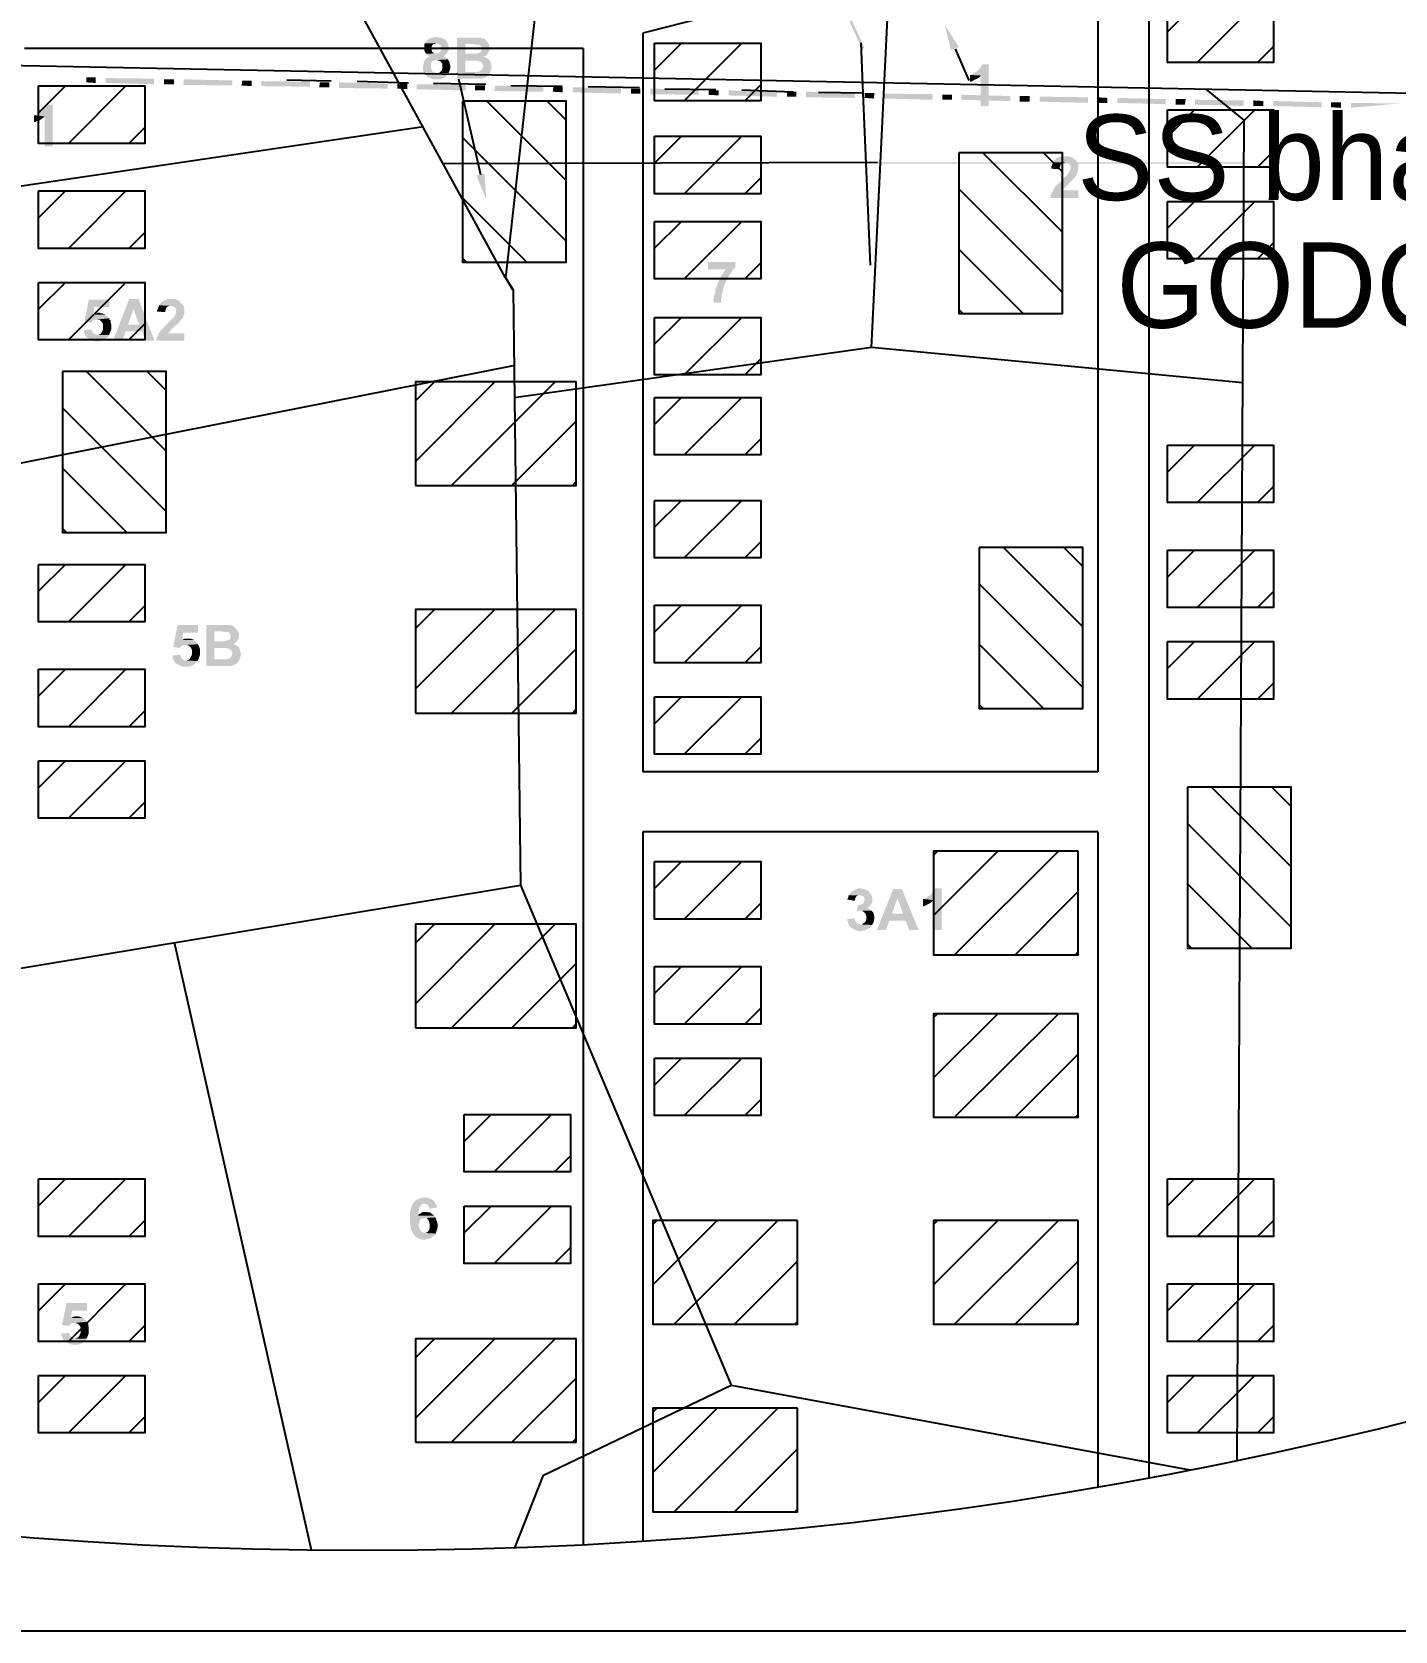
# Model space of a CAD drawing. Header units: metres. Extents: x 297 to 3998, y 336 to 1712.
# Drawn here: x 3274.1 to 3433.7, y 499.9 to 687.2 of the extents above; entities that cross this region are included whole.
import ezdxf

# ---------------------------------------------------------------- set-up
doc = ezdxf.new("R2010")
doc.units = ezdxf.units.M
doc.header["$MEASUREMENT"] = 0
doc.styles.add('ANAND', font='times.ttf')
doc.styles.get("Standard").update_dxf_attribs({"font": 'CENSCBK.TTF'})

msp = doc.modelspace()

# ---------------------------------------------------------------- hatches: boundary and pattern name
at = {"linetype": 'Continuous'}
for points in [[(3371.554, 685.438), (3364.072, 700.718), (3364.379, 700.815)], [(3371.346, 685.136), (3371.554, 685.438), (3364.072, 700.718)], [(3381.69, 685.092), (3380.963, 688.073), (3382.635, 685.455)], [(3321.476, 686.619), (3321.331, 686.619), (3320.967, 686.546), (3320.676, 686.473), (3320.385, 686.255), (3320.167, 685.964), (3320.094, 685.892), (3321.476, 685.892), (3321.694, 685.819), (3321.912, 685.673), (3321.985, 685.528), (3322.058, 685.31), (3321.985, 685.092), (3321.912, 684.874), (3321.694, 684.728), (3321.476, 684.728), (3320.24, 684.655), (3320.312, 684.583), (3320.458, 684.51), (3320.531, 684.437), (3320.676, 684.364), (3320.531, 684.292), (3320.385, 684.219), (3320.167, 684.001), (3320.022, 683.783), (3319.949, 683.492), (3319.876, 683.201), (3319.876, 682.837), (3319.949, 682.546), (3320.094, 682.328), (3320.312, 682.11), (3320.385, 681.965), (3320.458, 681.892), (3320.749, 681.819), (3321.04, 681.674), (3321.331, 681.674), (3321.694, 681.674), (3321.985, 681.674), (3322.276, 681.819), (3322.494, 681.965), (3322.712, 682.183), (3322.785, 682.256), (3322.858, 682.401), (3321.476, 682.401), (3321.185, 682.474), (3320.967, 682.619), (3320.894, 682.837), (3320.822, 683.055), (3320.822, 683.201), (3320.822, 683.492), (3320.894, 683.71), (3321.112, 683.855), (3321.331, 683.928), (3321.476, 683.928), (3322.785, 684.001), (3322.712, 684.074), (3322.64, 684.146), (3322.494, 684.219), (3322.349, 684.292), (3322.276, 684.364), (3322.349, 684.437), (3322.494, 684.51), (3322.64, 684.655), (3322.858, 684.946), (3322.93, 685.31), (3322.858, 685.673), (3322.712, 686.037), (3322.494, 686.328), (3322.131, 686.473), (3321.985, 686.546), (3321.767, 686.546), (3321.621, 686.619)], [(3320.094, 685.892), (3320.022, 685.746), (3320.022, 685.528), (3320.022, 685.31), (3320.022, 685.092), (3320.094, 684.874), (3320.167, 684.801), (3320.24, 684.655), (3321.476, 684.728), (3321.403, 684.728), (3321.185, 684.728), (3320.967, 684.874), (3320.894, 685.092), (3320.894, 685.31), (3320.894, 685.455), (3320.967, 685.673), (3321.112, 685.819), (3321.331, 685.819), (3321.476, 685.892)], [(3325.839, 686.546), (3323.876, 686.546), (3323.876, 681.746), (3325.548, 681.746), (3325.839, 681.746), (3326.13, 681.746), (3326.421, 681.746), (3326.712, 681.746), (3327.003, 681.819), (3327.294, 681.965), (3327.512, 682.11), (3327.73, 682.401), (3327.803, 682.474), (3324.821, 682.546), (3324.821, 683.855), (3325.621, 683.855), (3327.657, 683.855), (3327.657, 683.928), (3327.585, 684.001), (3327.512, 684.074), (3327.367, 684.146), (3327.294, 684.219), (3327.003, 684.292), (3327.148, 684.364), (3327.221, 684.437), (3327.367, 684.51), (3327.439, 684.655), (3324.821, 684.655), (3324.821, 685.819), (3325.403, 685.819), (3327.585, 685.819), (3327.512, 685.892), (3327.512, 685.964), (3327.076, 686.401), (3326.93, 686.473), (3326.785, 686.473), (3326.639, 686.546), (3326.567, 686.546), (3326.421, 686.546), (3325.985, 686.546)], [(3327.585, 685.819), (3325.403, 685.819), (3325.621, 685.819), (3325.985, 685.746), (3326.203, 685.746), (3326.421, 685.746), (3326.567, 685.601), (3326.712, 685.528), (3326.712, 685.383), (3326.712, 685.237), (3326.712, 685.019), (3326.639, 684.874), (3326.348, 684.728), (3326.058, 684.655), (3325.694, 684.655), (3324.821, 684.655), (3327.439, 684.655), (3327.512, 684.728), (3327.585, 684.946), (3327.657, 685.164), (3327.657, 685.383), (3327.657, 685.528), (3327.657, 685.673)], [(3322.785, 684.001), (3321.476, 683.928), (3321.767, 683.855), (3321.985, 683.71), (3322.131, 683.492), (3322.131, 683.201), (3322.131, 682.91), (3322.058, 682.692), (3321.84, 682.474), (3321.621, 682.401), (3321.476, 682.401), (3322.858, 682.401), (3322.93, 682.546), (3323.003, 682.692), (3323.076, 682.91), (3323.076, 683.055), (3323.076, 683.274), (3323.003, 683.492), (3323.003, 683.637), (3322.93, 683.783), (3322.858, 683.855)], [(3327.657, 683.855), (3325.621, 683.855), (3325.912, 683.855), (3326.203, 683.855), (3326.494, 683.783), (3326.785, 683.637), (3326.93, 683.346), (3326.93, 683.201), (3326.93, 683.128), (3326.857, 682.983), (3326.785, 682.837), (3326.567, 682.619), (3326.276, 682.546), (3325.985, 682.546), (3324.821, 682.546), (3327.803, 682.474), (3327.803, 682.619), (3327.876, 682.837), (3327.948, 683.128), (3327.876, 683.419), (3327.803, 683.637), (3327.803, 683.783)], [(3281.552, 681.237), (3281.552, 681.892), (3280.461, 681.31)], [(3281.552, 681.892), (3280.461, 681.31), (3280.461, 681.892)], [(3288.387, 681.746), (3282.715, 681.237), (3282.715, 681.819)], [(3288.387, 681.092), (3288.387, 681.746), (3282.715, 681.237)], [(3386.126, 683.419), (3385.399, 683.419), (3385.326, 683.419), (3385.253, 683.201), (3385.108, 682.983), (3384.963, 682.837), (3384.817, 682.692), (3384.672, 682.546), (3384.454, 682.474), (3384.308, 682.328), (3384.09, 682.256), (3383.944, 682.183), (3385.181, 682.11), (3385.181, 678.547), (3386.126, 678.547)], [(3383.944, 682.183), (3383.944, 681.383), (3384.09, 681.383), (3384.308, 681.528), (3384.599, 681.674), (3384.89, 681.819), (3385.108, 681.965), (3385.181, 682.11)], [(3290.715, 681.092), (3290.715, 681.674), (3289.551, 681.092)], [(3290.715, 681.674), (3289.551, 681.092), (3289.551, 681.674)], [(3297.55, 681.528), (3291.805, 681.019), (3291.878, 681.674)], [(3297.55, 680.947), (3297.55, 681.528), (3291.805, 681.019)], [(3299.805, 680.874), (3299.805, 681.528), (3298.641, 680.947)], [(3299.805, 681.528), (3298.641, 680.947), (3298.714, 681.528)], [(3306.641, 681.383), (3300.968, 680.874), (3300.968, 681.456)], [(3306.641, 680.801), (3306.641, 681.383), (3300.968, 680.874)], [(3308.895, 680.728), (3308.895, 681.31), (3307.732, 680.728)], [(3308.895, 681.31), (3307.732, 680.728), (3307.804, 681.31)], [(3315.731, 681.165), (3310.059, 680.656), (3310.059, 681.31)], [(3315.731, 680.583), (3315.731, 681.165), (3310.059, 680.656)], [(3318.058, 680.51), (3318.058, 681.165), (3316.895, 680.583)], [(3318.058, 681.165), (3316.895, 680.583), (3316.895, 681.165)], [(3324.894, 681.019), (3319.149, 680.51), (3319.149, 681.092)], [(3324.894, 680.365), (3324.894, 681.019), (3319.149, 680.51)], [(3327.148, 680.365), (3327.148, 680.947), (3325.985, 680.365)], [(3327.148, 680.947), (3325.985, 680.365), (3325.985, 680.947)], [(3333.984, 680.801), (3328.239, 680.292), (3328.312, 680.947)], [(3333.984, 680.219), (3333.984, 680.801), (3328.239, 680.292)], [(3336.239, 680.147), (3336.239, 680.801), (3335.075, 680.219)], [(3336.239, 680.801), (3335.075, 680.219), (3335.148, 680.801)], [(3343.075, 680.656), (3337.402, 680.147), (3337.402, 680.728)], [(3343.075, 680.001), (3343.075, 680.656), (3337.402, 680.147)], [(3345.329, 680.001), (3345.329, 680.583), (3344.238, 680.001)], [(3345.329, 680.583), (3344.238, 680.001), (3344.238, 680.583)], [(3352.165, 680.437), (3346.493, 679.928), (3346.493, 680.583)], [(3352.165, 679.856), (3352.165, 680.437), (3346.493, 679.928)], [(3354.492, 680.365), (3353.328, 679.856), (3353.328, 680.437)], [(3354.492, 679.783), (3354.492, 680.365), (3353.328, 679.856)], [(3361.328, 680.292), (3355.656, 679.783), (3355.656, 680.365)], [(3361.328, 679.638), (3361.328, 680.292), (3355.656, 679.783)], [(3363.582, 679.638), (3363.582, 680.219), (3362.491, 679.638)], [(3363.582, 680.219), (3362.491, 679.638), (3362.491, 680.219)], [(3370.418, 680.074), (3364.746, 679.565), (3364.746, 680.219)], [(3370.418, 679.492), (3370.418, 680.074), (3364.746, 679.565)], [(3372.673, 679.419), (3372.745, 680.074), (3371.582, 679.492)], [(3372.745, 680.074), (3371.582, 679.492), (3371.582, 680.074)], [(3379.581, 679.928), (3373.836, 679.419), (3373.836, 680.001)], [(3379.508, 679.274), (3379.581, 679.928), (3373.836, 679.419)], [(3381.836, 679.274), (3381.836, 679.856), (3380.672, 679.274)], [(3381.836, 679.856), (3380.672, 679.274), (3380.672, 679.856)], [(3388.671, 679.71), (3382.926, 679.274), (3382.926, 679.856)], [(3276.534, 678.692), (3275.734, 678.692), (3275.734, 678.619), (3275.661, 678.474), (3275.516, 678.256), (3275.37, 678.11), (3275.225, 677.965), (3275.079, 677.819), (3274.861, 677.747), (3274.716, 677.601), (3274.497, 677.529), (3274.352, 677.456), (3275.588, 677.31), (3275.588, 673.82), (3276.534, 673.82)], [(3388.671, 679.128), (3388.671, 679.71), (3382.926, 679.274)], [(3390.926, 679.056), (3390.926, 679.71), (3389.762, 679.056)], [(3390.926, 679.71), (3389.762, 679.056), (3389.762, 679.71)], [(3397.762, 679.565), (3392.089, 679.056), (3392.089, 679.638)], [(3397.762, 678.91), (3397.762, 679.565), (3392.089, 679.056)], [(3400.016, 679.492), (3398.925, 678.91), (3398.925, 679.565)], [(3400.016, 678.91), (3400.016, 679.492), (3398.925, 678.91)], [(3406.852, 679.347), (3401.18, 678.91), (3401.18, 679.492)], [(3406.852, 678.765), (3406.852, 679.347), (3401.18, 678.91)], [(3409.106, 678.692), (3409.179, 679.347), (3408.016, 678.692)], [(3409.179, 679.347), (3408.016, 678.692), (3408.016, 679.347)], [(3416.015, 679.201), (3410.27, 678.692), (3410.27, 679.274)], [(3415.942, 678.547), (3416.015, 679.201), (3410.27, 678.692)], [(3418.269, 679.128), (3417.106, 678.547), (3417.106, 679.201)], [(3418.269, 678.547), (3418.269, 679.128), (3417.106, 678.547)], [(3425.105, 678.983), (3419.433, 678.547), (3419.433, 679.128)], [(3425.105, 678.401), (3425.105, 678.983), (3419.433, 678.547)], [(3427.36, 678.329), (3427.36, 678.983), (3426.196, 678.401)], [(3427.36, 678.983), (3426.196, 678.401), (3426.196, 678.983)], [(3434.196, 678.838), (3428.523, 678.329), (3428.523, 678.91)], [(3274.352, 677.456), (3274.352, 676.656), (3274.425, 676.656), (3274.716, 676.801), (3275.007, 676.874), (3275.297, 677.092), (3275.516, 677.238), (3275.588, 677.31)], [(3395.071, 672.656), (3394.78, 672.656), (3394.707, 672.656), (3394.562, 672.656), (3394.416, 672.583), (3394.344, 672.511), (3394.198, 672.511), (3394.053, 672.438), (3393.98, 672.365), (3393.98, 672.293), (3393.835, 672.22), (3393.762, 672.147), (3393.689, 672.074), (3393.689, 671.929), (3395.071, 671.929), (3395.216, 671.856), (3395.507, 671.784), (3395.653, 671.565), (3395.725, 671.347), (3395.653, 671.056), (3395.58, 670.838), (3395.362, 670.547), (3395.216, 670.329), (3394.998, 670.184), (3394.853, 670.038), (3394.707, 669.893), (3394.562, 669.675), (3394.344, 669.529), (3394.126, 669.311), (3393.907, 669.093), (3393.762, 668.875), (3393.617, 668.584), (3393.471, 668.366), (3393.398, 668.075), (3393.326, 667.784), (3396.598, 667.784), (3396.598, 668.656), (3394.78, 668.656), (3394.78, 668.729), (3394.853, 668.802), (3395.071, 669.02), (3395.289, 669.238), (3395.507, 669.456), (3395.725, 669.675), (3395.944, 669.893), (3396.162, 670.111), (3396.307, 670.329), (3396.453, 670.62), (3396.525, 670.693), (3396.525, 670.765), (3396.598, 671.129), (3396.598, 671.42), (3396.598, 671.711), (3396.453, 672.002), (3396.307, 672.22), (3396.089, 672.365), (3395.871, 672.511), (3395.507, 672.656), (3395.362, 672.656), (3395.216, 672.656)], [(3327.076, 670.62), (3327.294, 667.566), (3326.13, 670.402)], [(3373.109, 671.929), (3373.109, 671.784), (3416.015, 671.784)], [(3373.109, 671.929), (3416.015, 671.929), (3416.015, 671.784)], [(3393.689, 671.929), (3393.617, 671.784), (3393.544, 671.711), (3393.544, 671.565), (3393.471, 671.42), (3393.471, 671.202), (3394.416, 671.129), (3394.416, 671.274), (3394.489, 671.493), (3394.562, 671.711), (3394.707, 671.784), (3394.926, 671.856), (3395.071, 671.929)], [(3356.455, 660.293), (3353.256, 660.293), (3353.256, 659.421), (3355.365, 659.421), (3355.292, 659.348), (3355.146, 659.13), (3355.001, 658.912), (3354.856, 658.693), (3354.71, 658.475), (3354.637, 658.257), (3354.492, 658.039), (3354.419, 657.821), (3354.347, 657.603), (3354.201, 657.312), (3354.128, 657.094), (3354.128, 656.875), (3354.056, 656.585), (3353.983, 656.366), (3353.91, 656.148), (3353.91, 655.857), (3353.91, 655.639), (3353.91, 655.494), (3354.783, 655.494), (3354.783, 655.639), (3354.783, 655.857), (3354.856, 656.148), (3354.856, 656.439), (3354.928, 656.657), (3355.001, 656.948), (3355.074, 657.166), (3355.146, 657.457), (3355.219, 657.675), (3355.365, 657.966), (3355.437, 658.184), (3355.583, 658.403), (3355.728, 658.693), (3355.874, 658.912), (3356.019, 659.13), (3356.165, 659.348), (3356.383, 659.566), (3356.455, 659.639)], [(3329.694, 658.475), (3329.475, 658.33), (3330.566, 657.021)], [(3329.475, 658.33), (3330.566, 657.021), (3330.275, 656.948)], [(3283.151, 655.857), (3280.752, 655.857), (3280.243, 653.312), (3281.042, 653.167), (3281.188, 653.385), (3281.333, 653.457), (3281.479, 653.53), (3281.697, 653.53), (3283.151, 653.676), (3283.079, 653.748), (3283.006, 653.821), (3282.861, 653.967), (3282.788, 654.039), (3282.642, 654.112), (3281.261, 654.112), (3281.406, 654.985), (3283.151, 654.985)], [(3286.569, 655.93), (3285.479, 655.93), (3283.588, 651.058), (3284.679, 651.058), (3285.042, 652.148), (3287.006, 652.148), (3285.333, 652.948), (3285.988, 654.766)], [(3286.569, 655.93), (3285.988, 654.766), (3286.642, 652.948), (3285.333, 652.948), (3287.006, 652.148), (3287.369, 651.058), (3288.46, 651.058)], [(3290.351, 655.93), (3290.133, 655.93), (3289.987, 655.93), (3289.842, 655.857), (3289.696, 655.785), (3289.624, 655.785), (3289.551, 655.712), (3289.406, 655.639), (3289.26, 655.566), (3289.187, 655.494), (3289.115, 655.348), (3289.042, 655.276), (3288.969, 655.203), (3290.351, 655.13), (3290.496, 655.13), (3290.787, 654.985), (3290.933, 654.839), (3291.005, 654.621), (3290.933, 654.33), (3290.86, 654.039), (3290.715, 653.821), (3290.496, 653.603), (3290.278, 653.385), (3290.06, 653.167), (3289.842, 652.948), (3289.624, 652.73), (3289.406, 652.512), (3289.26, 652.294), (3289.042, 652.076), (3288.896, 651.858), (3288.824, 651.567), (3288.678, 651.349), (3288.678, 651.058), (3291.951, 651.058), (3291.951, 651.93), (3290.06, 651.93), (3290.06, 652.003), (3290.205, 652.076), (3290.351, 652.294), (3290.569, 652.512), (3290.787, 652.73), (3291.078, 652.948), (3291.296, 653.167), (3291.442, 653.385), (3291.66, 653.603), (3291.805, 653.821), (3291.805, 653.967), (3291.878, 654.039), (3291.951, 654.33), (3291.951, 654.694), (3291.878, 654.985), (3291.805, 655.203), (3291.587, 655.421), (3291.369, 655.639), (3291.151, 655.785), (3290.86, 655.93), (3290.715, 655.93), (3290.569, 655.93)], [(3281.915, 654.33), (3281.77, 654.33), (3281.697, 654.257), (3281.552, 654.257), (3281.406, 654.185), (3281.261, 654.112), (3282.642, 654.112), (3282.57, 654.185), (3282.424, 654.185), (3282.351, 654.257), (3282.206, 654.257), (3282.061, 654.33)], [(3283.151, 653.676), (3281.697, 653.53), (3281.77, 653.53), (3282.061, 653.457), (3282.279, 653.239), (3282.424, 653.021), (3282.424, 652.658), (3282.424, 652.367), (3282.279, 652.076), (3282.133, 651.858), (3281.842, 651.712), (3281.77, 651.712), (3283.079, 651.712), (3283.151, 651.785), (3283.224, 652.003), (3283.297, 652.148), (3283.37, 652.367), (3283.37, 652.585), (3283.37, 652.803), (3283.37, 653.021), (3283.297, 653.239), (3283.297, 653.457), (3283.151, 653.53)], [(3288.969, 655.203), (3288.896, 654.912), (3288.824, 654.766), (3288.751, 654.621), (3288.751, 654.476), (3289.696, 654.403), (3289.696, 654.476), (3289.769, 654.766), (3289.842, 654.912), (3289.987, 655.057), (3290.205, 655.13), (3290.351, 655.13)], [(3281.042, 652.367), (3280.17, 652.294), (3280.17, 652.221), (3280.17, 652.003), (3280.315, 651.785), (3280.388, 651.567), (3280.533, 651.421), (3280.752, 651.276), (3280.97, 651.13), (3281.188, 651.058), (3281.406, 650.985), (3281.624, 650.985), (3281.842, 650.985), (3282.061, 650.985), (3282.279, 651.058), (3282.497, 651.13), (3282.715, 651.276), (3282.861, 651.421), (3283.079, 651.567), (3283.079, 651.712), (3281.77, 651.712), (3281.552, 651.785), (3281.406, 651.858), (3281.261, 651.93), (3281.115, 652.148), (3281.115, 652.221)], [(3293.551, 617.751), (3291.151, 617.751), (3290.642, 615.206), (3291.369, 615.06), (3291.587, 615.278), (3291.733, 615.351), (3291.878, 615.424), (3292.096, 615.424), (3293.551, 615.496), (3293.478, 615.642), (3293.333, 615.715), (3293.26, 615.787), (3293.187, 615.933), (3293.042, 616.006), (3291.66, 616.006), (3291.805, 616.878), (3293.551, 616.878)], [(3292.314, 616.151), (3292.169, 616.151), (3292.024, 616.151), (3291.951, 616.151), (3291.66, 616.006), (3293.042, 616.006), (3292.969, 616.078), (3292.823, 616.078), (3292.678, 616.151), (3292.605, 616.151), (3292.46, 616.151)], [(3296.46, 617.751), (3294.496, 617.751), (3294.496, 612.951), (3296.169, 612.951), (3296.46, 612.951), (3296.75, 612.951), (3297.041, 612.951), (3297.332, 612.951), (3297.623, 613.024), (3297.914, 613.169), (3298.132, 613.315), (3298.35, 613.606), (3298.423, 613.678), (3295.441, 613.751), (3295.441, 615.06), (3296.241, 615.06), (3298.35, 615.06), (3298.35, 615.133), (3298.205, 615.206), (3298.132, 615.278), (3298.059, 615.351), (3297.914, 615.424), (3297.769, 615.496), (3297.623, 615.496), (3297.769, 615.569), (3297.841, 615.642), (3297.987, 615.715), (3298.059, 615.86), (3295.441, 615.86), (3295.441, 617.024), (3296.023, 617.024), (3298.205, 617.024), (3298.132, 617.096), (3298.132, 617.169), (3297.696, 617.605), (3297.55, 617.678), (3297.405, 617.678), (3297.26, 617.751), (3297.187, 617.751), (3297.041, 617.751), (3296.605, 617.751)], [(3298.205, 617.024), (3296.023, 617.024), (3296.241, 617.024), (3296.605, 616.951), (3296.823, 616.951), (3297.041, 616.951), (3297.187, 616.805), (3297.332, 616.733), (3297.332, 616.587), (3297.405, 616.442), (3297.332, 616.224), (3297.26, 616.078), (3296.969, 615.933), (3296.678, 615.86), (3296.314, 615.86), (3295.441, 615.86), (3298.059, 615.86), (3298.132, 615.933), (3298.278, 616.151), (3298.278, 616.296), (3298.35, 616.515), (3298.35, 616.733), (3298.278, 616.878)], [(3293.551, 615.496), (3292.096, 615.424), (3292.169, 615.424), (3292.46, 615.351), (3292.678, 615.133), (3292.823, 614.842), (3292.823, 614.551), (3292.823, 614.26), (3292.678, 613.969), (3292.533, 613.751), (3292.242, 613.606), (3292.169, 613.606), (3293.478, 613.533), (3293.551, 613.678), (3293.623, 613.824), (3293.696, 614.042), (3293.769, 614.26), (3293.769, 614.478), (3293.769, 614.697), (3293.769, 614.915), (3293.696, 615.133), (3293.623, 615.351), (3293.551, 615.424)], [(3298.35, 615.06), (3296.241, 615.06), (3296.532, 615.06), (3296.823, 615.06), (3297.114, 614.987), (3297.405, 614.842), (3297.55, 614.551), (3297.55, 614.406), (3297.55, 614.333), (3297.478, 614.187), (3297.405, 614.042), (3297.187, 613.824), (3296.896, 613.751), (3296.605, 613.751), (3295.441, 613.751), (3298.423, 613.678), (3298.423, 613.824), (3298.496, 614.042), (3298.569, 614.333), (3298.496, 614.624), (3298.423, 614.842), (3298.423, 614.987)], [(3291.442, 614.26), (3290.569, 614.187), (3290.569, 614.115), (3290.569, 613.897), (3290.715, 613.606), (3290.787, 613.46), (3290.933, 613.242), (3291.151, 613.169), (3291.369, 613.024), (3291.514, 612.951), (3291.805, 612.878), (3292.024, 612.878), (3292.242, 612.878), (3292.46, 612.878), (3292.678, 612.951), (3292.896, 613.024), (3293.114, 613.169), (3293.26, 613.315), (3293.478, 613.46), (3293.478, 613.533), (3292.169, 613.606), (3291.951, 613.606), (3291.805, 613.678), (3291.66, 613.824), (3291.514, 614.042), (3291.514, 614.115)], [(3371.073, 586.917), (3371, 586.917), (3370.636, 586.844), (3370.345, 586.698), (3370.055, 586.48), (3369.836, 586.262), (3369.764, 586.117), (3371.073, 586.117), (3371.291, 586.044), (3371.436, 585.971), (3371.582, 585.753), (3371.582, 585.535), (3371.509, 585.317), (3371.436, 585.171), (3371.218, 585.026), (3371, 584.953), (3370.782, 584.953), (3370.709, 584.226), (3370.782, 584.226), (3370.854, 584.226), (3371, 584.299), (3371.145, 584.299), (3372.382, 584.299), (3372.163, 584.444), (3372.091, 584.517), (3371.945, 584.59), (3371.8, 584.662), (3371.873, 584.662), (3372.091, 584.735), (3372.236, 584.88), (3372.382, 585.099), (3372.454, 585.244), (3372.527, 585.608), (3372.454, 585.971), (3372.309, 586.262), (3372.091, 586.553), (3371.727, 586.771), (3371.582, 586.844), (3371.364, 586.844), (3371.218, 586.917)], [(3375.945, 586.844), (3374.927, 586.844), (3373.036, 582.044), (3374.054, 582.044), (3374.491, 583.135), (3376.381, 583.135), (3374.781, 583.935), (3375.436, 585.753)], [(3375.945, 586.844), (3375.436, 585.753), (3376.09, 583.935), (3374.781, 583.935), (3376.381, 583.135), (3376.818, 582.044), (3377.909, 582.044)], [(3380.599, 586.917), (3379.872, 586.917), (3379.799, 586.844), (3379.727, 586.626), (3379.581, 586.48), (3379.436, 586.262), (3379.29, 586.117), (3379.145, 586.044), (3378.927, 585.899), (3378.781, 585.826), (3378.563, 585.68), (3378.418, 585.68), (3379.654, 585.535), (3379.654, 582.044), (3380.599, 582.044)], [(3369.764, 586.117), (3369.691, 586.044), (3369.691, 585.899), (3369.618, 585.753), (3369.545, 585.608), (3370.418, 585.462), (3370.491, 585.68), (3370.564, 585.899), (3370.709, 586.044), (3370.927, 586.117), (3371.073, 586.117)], [(3378.418, 585.68), (3378.418, 584.808), (3378.563, 584.808), (3378.781, 584.953), (3379.072, 585.099), (3379.363, 585.244), (3379.581, 585.462), (3379.654, 585.535)], [(3370.418, 583.426), (3369.545, 583.281), (3369.545, 583.208), (3369.618, 582.99), (3369.691, 582.771), (3369.764, 582.553), (3369.909, 582.408), (3370.127, 582.262), (3370.273, 582.117), (3370.491, 582.044), (3370.709, 581.972), (3370.927, 581.899), (3371.145, 581.899), (3371.364, 581.972), (3371.582, 581.972), (3371.8, 582.117), (3372.018, 582.19), (3372.236, 582.335), (3372.382, 582.481), (3372.454, 582.626), (3371.073, 582.699), (3370.927, 582.771), (3370.709, 582.844), (3370.564, 582.99), (3370.491, 583.135), (3370.418, 583.281)], [(3372.382, 584.299), (3371.145, 584.299), (3371.291, 584.299), (3371.364, 584.226), (3371.509, 584.153), (3371.654, 584.008), (3371.727, 583.862), (3371.8, 583.644), (3371.8, 583.353), (3371.727, 583.135), (3371.654, 582.99), (3371.582, 582.917), (3371.364, 582.771), (3371.218, 582.699), (3371.073, 582.699), (3372.454, 582.626), (3372.527, 582.699), (3372.673, 583.062), (3372.745, 583.499), (3372.673, 583.862), (3372.6, 584.08), (3372.454, 584.226)], [(3320.094, 550.701), (3319.731, 550.701), (3319.367, 550.555), (3319.076, 550.41), (3318.785, 550.119), (3318.785, 550.046), (3320.094, 549.974), (3320.24, 549.901), (3320.385, 549.901), (3320.458, 549.756), (3320.603, 549.61), (3320.603, 549.392), (3321.476, 549.537), (3321.476, 549.683), (3321.331, 550.046), (3321.112, 550.337), (3320.822, 550.555), (3320.603, 550.628), (3320.385, 550.701), (3320.24, 550.701)], [(3318.785, 550.046), (3318.713, 549.974), (3318.64, 549.828), (3318.494, 549.537), (3318.422, 549.319), (3318.422, 549.174), (3318.349, 548.956), (3318.349, 548.737), (3318.349, 548.519), (3318.349, 548.301), (3318.349, 548.01), (3318.349, 547.792), (3318.349, 547.574), (3318.422, 547.428), (3318.422, 547.21), (3318.494, 546.992), (3318.64, 546.701), (3318.64, 546.628), (3318.713, 546.483), (3318.931, 546.192), (3319.222, 545.974), (3319.585, 545.829), (3319.949, 545.756), (3320.312, 545.829), (3320.676, 545.901), (3320.967, 546.047), (3321.258, 546.338), (3321.331, 546.41), (3321.403, 546.483), (3320.094, 546.556), (3319.803, 546.628), (3319.585, 546.847), (3319.44, 547.138), (3319.367, 547.428), (3319.44, 547.792), (3319.513, 548.083), (3319.731, 548.228), (3320.022, 548.301), (3321.331, 548.374), (3321.258, 548.447), (3321.185, 548.592), (3319.294, 548.592), (3319.294, 548.737), (3319.367, 549.101), (3319.44, 549.465), (3319.585, 549.756), (3319.731, 549.901), (3319.949, 549.974), (3320.094, 549.974)], [(3320.167, 549.028), (3320.094, 549.028), (3319.949, 549.028), (3319.731, 548.956), (3319.513, 548.81), (3319.367, 548.737), (3319.294, 548.592), (3321.185, 548.592), (3321.112, 548.665), (3320.967, 548.737), (3320.822, 548.883), (3320.676, 548.956), (3320.458, 548.956), (3320.312, 549.028)], [(3321.331, 548.374), (3320.022, 548.301), (3320.312, 548.301), (3320.531, 548.083), (3320.603, 547.792), (3320.676, 547.501), (3320.676, 547.21), (3320.603, 546.919), (3320.458, 546.701), (3320.167, 546.556), (3320.094, 546.556), (3321.403, 546.483), (3321.403, 546.628), (3321.549, 546.992), (3321.621, 547.428), (3321.549, 547.792), (3321.403, 548.156), (3321.403, 548.301)], [(3280.533, 538.338), (3278.134, 538.338), (3277.625, 535.793), (3278.424, 535.647), (3278.57, 535.866), (3278.715, 535.938), (3278.861, 536.011), (3279.079, 536.011), (3280.533, 536.156), (3280.461, 536.229), (3280.388, 536.302), (3280.243, 536.375), (3280.17, 536.52), (3280.024, 536.593), (3278.643, 536.593), (3278.788, 537.465), (3280.533, 537.465)], [(3279.297, 536.811), (3279.152, 536.811), (3279.079, 536.738), (3278.934, 536.738), (3278.788, 536.666), (3278.643, 536.593), (3280.024, 536.593), (3279.952, 536.666), (3279.806, 536.666), (3279.733, 536.738), (3279.588, 536.738), (3279.443, 536.811)], [(3280.533, 536.156), (3279.079, 536.011), (3279.152, 536.011), (3279.443, 535.938), (3279.661, 535.72), (3279.806, 535.429), (3279.806, 535.138), (3279.806, 534.847), (3279.661, 534.557), (3279.515, 534.338), (3279.224, 534.193), (3279.152, 534.193), (3280.461, 534.193), (3280.533, 534.266), (3280.606, 534.484), (3280.679, 534.629), (3280.752, 534.847), (3280.752, 535.066), (3280.752, 535.284), (3280.752, 535.502), (3280.679, 535.72), (3280.679, 535.938), (3280.533, 536.011)], [(3278.424, 534.847), (3277.552, 534.775), (3277.552, 534.702), (3277.552, 534.484), (3277.697, 534.266), (3277.77, 534.048), (3277.915, 533.902), (3278.134, 533.757), (3278.352, 533.611), (3278.57, 533.538), (3278.788, 533.466), (3279.006, 533.466), (3279.224, 533.466), (3279.443, 533.466), (3279.661, 533.538), (3279.879, 533.611), (3280.097, 533.757), (3280.243, 533.902), (3280.461, 534.048), (3280.461, 534.193), (3279.152, 534.193), (3278.934, 534.266), (3278.788, 534.338), (3278.643, 534.411), (3278.497, 534.629), (3278.497, 534.702)]]:
    msp.add_hatch(color=0, dxfattribs=at).paths.add_polyline_path(points)
h = msp.add_hatch()
h.set_pattern_fill('ANSI31', color=2, scale=40, style=0)
h.set_pattern_definition([(45, (-2453.523, 723.9373), (-3.535534, 3.535534), [])])
h.paths.add_polyline_path([(3419.483, 683.657), (3419.483, 690.387), (3407.044, 690.387), (3407.044, 683.657)])
h = msp.add_hatch()
h.set_pattern_fill('ANSI31', color=2, scale=40, style=0)
h.set_pattern_definition([(45, (-2513.5867, 719.443), (-3.535534, 3.535534), [])])
h.paths.add_polyline_path([(3359.419, 679.163), (3359.419, 685.892), (3346.98, 685.892), (3346.98, 679.163)])
h = msp.add_hatch()
h.set_pattern_fill('ANSI31', color=2, scale=40, style=0)
h.set_pattern_definition([(45, (-2585.704, 714.4426), (-3.535534, 3.535534), [])])
h.paths.add_polyline_path([(3287.302, 674.163), (3287.302, 680.892), (3274.863, 680.892), (3274.863, 674.163)])
h = msp.add_hatch()
h.set_pattern_fill('ANSI31', color=2, scale=40, angle=90, style=0)
h.set_pattern_definition([(135, (4032.862, -5195.36), (-3.535534, -3.535534), [])])
h.paths.add_polyline_path([(3324.518, 660.26), (3336.658, 660.26), (3336.658, 679.108), (3324.518, 679.108)])
h = msp.add_hatch()
h.set_pattern_fill('ANSI31', color=2, scale=40, style=0)
h.set_pattern_definition([(45, (-2453.523, 711.645), (-3.535534, 3.535534), [])])
h.paths.add_polyline_path([(3419.483, 671.365), (3419.483, 678.094), (3407.044, 678.094), (3407.044, 671.365)])
h = msp.add_hatch()
h.set_pattern_fill('ANSI31', color=2, scale=40, style=0)
h.set_pattern_definition([(45, (-2513.5867, 708.549), (-3.535534, 3.535534), [])])
h.paths.add_polyline_path([(3359.419, 668.269), (3359.419, 674.998), (3346.98, 674.998), (3346.98, 668.269)])
h = msp.add_hatch()
h.set_pattern_fill('ANSI31', color=2, scale=40, angle=90, style=0)
h.set_pattern_definition([(135, (4090.957, -5201.3933), (-3.535534, -3.535534), [])])
h.paths.add_polyline_path([(3382.612, 654.227), (3394.753, 654.227), (3394.753, 673.074), (3382.612, 673.074)])
h = msp.add_hatch()
h.set_pattern_fill('ANSI31', color=2, scale=40, style=0)
h.set_pattern_definition([(45, (-2585.704, 702.1505), (-3.535534, 3.535534), [])])
h.paths.add_polyline_path([(3287.302, 661.871), (3287.302, 668.6), (3274.863, 668.6), (3274.863, 661.871)])
h = msp.add_hatch()
h.set_pattern_fill('ANSI31', color=2, scale=40, style=0)
h.set_pattern_definition([(45, (-2453.523, 700.929), (-3.535534, 3.535534), [])])
h.paths.add_polyline_path([(3419.483, 660.649), (3419.483, 667.378), (3407.044, 667.378), (3407.044, 660.649)])
h = msp.add_hatch()
h.set_pattern_fill('ANSI31', color=2, scale=40, style=0)
h.set_pattern_definition([(45, (-2513.5867, 698.588), (-3.535534, 3.535534), [])])
h.paths.add_polyline_path([(3359.419, 658.308), (3359.419, 665.037), (3346.98, 665.037), (3346.98, 658.308)])
h = msp.add_hatch()
h.set_pattern_fill('ANSI31', color=2, scale=40, style=0)
h.set_pattern_definition([(45, (-2585.704, 691.4344), (-3.535534, 3.535534), [])])
h.paths.add_polyline_path([(3287.302, 651.154), (3287.302, 657.884), (3274.863, 657.884), (3274.863, 651.154)])
h = msp.add_hatch()
h.set_pattern_fill('ANSI31', color=2, scale=40, style=0)
h.set_pattern_definition([(45, (-2513.5867, 687.3373), (-3.535534, 3.535534), [])])
h.paths.add_polyline_path([(3359.419, 647.057), (3359.419, 653.787), (3346.98, 653.787), (3346.98, 647.057)])
h = msp.add_hatch()
h.set_pattern_fill('ANSI31', color=2, scale=40, angle=90, style=0)
h.set_pattern_definition([(135, (3986.004, -5227.0263), (-3.535534, -3.535534), [])])
h.paths.add_polyline_path([(3277.66, 628.594), (3289.8, 628.594), (3289.8, 647.441), (3277.66, 647.441)])
h = msp.add_hatch()
h.set_pattern_fill('ANSI31', color=2, scale=40, angle=180, style=0)
h.set_pattern_definition([(225, (9193.4535, 1342.4433), (3.535534, -3.535534), [])])
h.paths.add_polyline_path([(3337.834, 634.099), (3337.834, 646.239), (3318.986, 646.239), (3318.986, 634.099)])
h = msp.add_hatch()
h.set_pattern_fill('ANSI31', color=2, scale=40, style=0)
h.set_pattern_definition([(45, (-2513.5867, 677.9554), (-3.535534, 3.535534), [])])
h.paths.add_polyline_path([(3359.419, 637.675), (3359.419, 644.405), (3346.98, 644.405), (3346.98, 637.675)])
h = msp.add_hatch()
h.set_pattern_fill('ANSI31', color=2, scale=40, style=0)
h.set_pattern_definition([(45, (-2453.523, 672.371), (-3.535534, 3.535534), [])])
h.paths.add_polyline_path([(3419.483, 632.091), (3419.483, 638.82), (3407.044, 638.82), (3407.044, 632.091)])
h = msp.add_hatch()
h.set_pattern_fill('ANSI31', color=2, scale=40, style=0)
h.set_pattern_definition([(45, (-2513.5867, 665.907), (-3.535534, 3.535534), [])])
h.paths.add_polyline_path([(3359.419, 625.627), (3359.419, 632.356), (3346.98, 632.356), (3346.98, 625.627)])
h = msp.add_hatch()
h.set_pattern_fill('ANSI31', color=2, scale=40, angle=90, style=0)
h.set_pattern_definition([(135, (4093.3537, -5247.635), (-3.535534, -3.535534), [])])
h.paths.add_polyline_path([(3385.009, 607.985), (3397.149, 607.985), (3397.149, 626.833), (3385.009, 626.833)])
h = msp.add_hatch()
h.set_pattern_fill('ANSI31', color=2, scale=40, style=0)
h.set_pattern_definition([(45, (-2453.523, 660.0787), (-3.535534, 3.535534), [])])
h.paths.add_polyline_path([(3419.483, 619.799), (3419.483, 626.528), (3407.044, 626.528), (3407.044, 619.799)])
h = msp.add_hatch()
h.set_pattern_fill('ANSI31', color=2, scale=40, style=0)
h.set_pattern_definition([(45, (-2585.704, 658.415), (-3.535534, 3.535534), [])])
h.paths.add_polyline_path([(3287.302, 618.135), (3287.302, 624.864), (3274.863, 624.864), (3274.863, 618.135)])
h = msp.add_hatch()
h.set_pattern_fill('ANSI31', color=2, scale=40, style=0)
h.set_pattern_definition([(45, (-2513.5867, 653.615), (-3.535534, 3.535534), [])])
h.paths.add_polyline_path([(3359.419, 613.335), (3359.419, 620.064), (3346.98, 620.064), (3346.98, 613.335)])
h = msp.add_hatch()
h.set_pattern_fill('ANSI31', color=2, scale=40, angle=180, style=0)
h.set_pattern_definition([(225, (9193.4535, 1315.796), (3.535534, -3.535534), [])])
h.paths.add_polyline_path([(3337.834, 607.451), (3337.834, 619.592), (3318.986, 619.592), (3318.986, 607.451)])
h = msp.add_hatch()
h.set_pattern_fill('ANSI31', color=2, scale=40, style=0)
h.set_pattern_definition([(45, (-2453.523, 649.3626), (-3.535534, 3.535534), [])])
h.paths.add_polyline_path([(3419.483, 609.083), (3419.483, 615.812), (3407.044, 615.812), (3407.044, 609.083)])
h = msp.add_hatch()
h.set_pattern_fill('ANSI31', color=2, scale=40, style=0)
h.set_pattern_definition([(45, (-2585.704, 646.123), (-3.535534, 3.535534), [])])
h.paths.add_polyline_path([(3287.302, 605.843), (3287.302, 612.572), (3274.863, 612.572), (3274.863, 605.843)])
h = msp.add_hatch()
h.set_pattern_fill('ANSI31', color=2, scale=40, style=0)
h.set_pattern_definition([(45, (-2513.5867, 642.8987), (-3.535534, 3.535534), [])])
h.paths.add_polyline_path([(3359.419, 602.619), (3359.419, 609.348), (3346.98, 609.348), (3346.98, 602.619)])
h = msp.add_hatch()
h.set_pattern_fill('ANSI31', color=2, scale=40, style=0)
h.set_pattern_definition([(45, (-2585.704, 635.407), (-3.535534, 3.535534), [])])
h.paths.add_polyline_path([(3287.302, 595.127), (3287.302, 601.856), (3274.863, 601.856), (3274.863, 595.127)])
h = msp.add_hatch()
h.set_pattern_fill('ANSI31', color=2, scale=40, angle=90, style=0)
h.set_pattern_definition([(135, (4117.726, -5275.7194), (-3.535534, -3.535534), [])])
h.paths.add_polyline_path([(3409.381, 579.901), (3421.522, 579.901), (3421.522, 598.748), (3409.381, 598.748)])
h = msp.add_hatch()
h.set_pattern_fill('ANSI31', color=2, scale=40, style=0)
h.set_pattern_definition([(45, (-2513.5867, 623.595), (-3.535534, 3.535534), [])])
h.paths.add_polyline_path([(3359.419, 583.315), (3359.419, 590.044), (3346.98, 590.044), (3346.98, 583.315)])
h = msp.add_hatch()
h.set_pattern_fill('ANSI31', color=2, scale=40, angle=360, style=0)
h.set_pattern_definition([(45, (-2475.9507, -117.0706), (-3.535534, 3.535534), [])])
h.paths.add_polyline_path([(3379.669, 591.274), (3379.669, 579.134), (3396.61, 579.134), (3396.61, 591.274)])
h = msp.add_hatch()
h.set_pattern_fill('ANSI31', color=2, scale=40, angle=180, style=0)
h.set_pattern_definition([(225, (9193.4535, 1278.9265), (3.535534, -3.535534), [])])
h.paths.add_polyline_path([(3337.834, 570.582), (3337.834, 582.722), (3318.986, 582.722), (3318.986, 570.582)])
h = msp.add_hatch()
h.set_pattern_fill('ANSI31', color=2, scale=40, style=0)
h.set_pattern_definition([(45, (-2513.5867, 611.303), (-3.535534, 3.535534), [])])
h.paths.add_polyline_path([(3359.419, 571.023), (3359.419, 577.752), (3346.98, 577.752), (3346.98, 571.023)])
h = msp.add_hatch()
h.set_pattern_fill('ANSI31', color=2, scale=40, angle=360, style=0)
h.set_pattern_definition([(45, (-2475.9507, -136.105), (-3.535534, 3.535534), [])])
h.paths.add_polyline_path([(3379.669, 572.239), (3379.669, 560.099), (3396.61, 560.099), (3396.61, 572.239)])
h = msp.add_hatch()
h.set_pattern_fill('ANSI31', color=2, scale=40, style=0)
h.set_pattern_definition([(45, (-2513.5867, 600.587), (-3.535534, 3.535534), [])])
h.paths.add_polyline_path([(3359.419, 560.307), (3359.419, 567.036), (3346.98, 567.036), (3346.98, 560.307)])
h = msp.add_hatch()
h.set_pattern_fill('ANSI31', color=2, scale=40, style=0)
h.set_pattern_definition([(45, (-2535.8535, 593.9794), (-3.535534, 3.535534), [])])
h.paths.add_polyline_path([(3337.152, 553.699), (3337.152, 560.429), (3324.713, 560.429), (3324.713, 553.699)])
h = msp.add_hatch()
h.set_pattern_fill('ANSI31', color=2, scale=40, style=0)
h.set_pattern_definition([(45, (-2585.704, 586.4286), (-3.535534, 3.535534), [])])
h.paths.add_polyline_path([(3287.302, 546.149), (3287.302, 552.878), (3274.863, 552.878), (3274.863, 546.149)])
h = msp.add_hatch()
h.set_pattern_fill('ANSI31', color=2, scale=40, style=0)
h.set_pattern_definition([(45, (-2453.523, 586.4286), (-3.535534, 3.535534), [])])
h.paths.add_polyline_path([(3419.483, 546.149), (3419.483, 552.878), (3407.044, 552.878), (3407.044, 546.149)])
h = msp.add_hatch()
h.set_pattern_fill('ANSI31', color=2, scale=40, style=0)
h.set_pattern_definition([(45, (-2535.8535, 583.263), (-3.535534, 3.535534), [])])
h.paths.add_polyline_path([(3337.152, 542.983), (3337.152, 549.712), (3324.713, 549.712), (3324.713, 542.983)])
h = msp.add_hatch()
h.set_pattern_fill('ANSI31', color=2, scale=40, angle=360, style=0)
h.set_pattern_definition([(45, (-2508.8105, -160.34), (-3.535534, 3.535534), [])])
h.paths.add_polyline_path([(3346.809, 548.005), (3346.809, 535.864), (3363.75, 535.864), (3363.75, 548.005)])
h = msp.add_hatch()
h.set_pattern_fill('ANSI31', color=2, scale=40, angle=360, style=0)
h.set_pattern_definition([(45, (-2475.9507, -160.34), (-3.535534, 3.535534), [])])
h.paths.add_polyline_path([(3379.669, 548.005), (3379.669, 535.864), (3396.61, 535.864), (3396.61, 548.005)])
h = msp.add_hatch()
h.set_pattern_fill('ANSI31', color=2, scale=40, style=0)
h.set_pattern_definition([(45, (-2585.704, 574.1365), (-3.535534, 3.535534), [])])
h.paths.add_polyline_path([(3287.302, 533.857), (3287.302, 540.586), (3274.863, 540.586), (3274.863, 533.857)])
h = msp.add_hatch()
h.set_pattern_fill('ANSI31', color=2, scale=40, style=0)
h.set_pattern_definition([(45, (-2453.523, 574.1365), (-3.535534, 3.535534), [])])
h.paths.add_polyline_path([(3419.483, 533.857), (3419.483, 540.586), (3407.044, 540.586), (3407.044, 533.857)])
h = msp.add_hatch()
h.set_pattern_fill('ANSI31', color=2, scale=40, angle=180, style=0)
h.set_pattern_definition([(225, (9193.4535, 1230.38), (3.535534, -3.535534), [])])
h.paths.add_polyline_path([(3337.834, 522.036), (3337.834, 534.176), (3318.986, 534.176), (3318.986, 522.036)])
h = msp.add_hatch()
h.set_pattern_fill('ANSI31', color=2, scale=40, style=0)
h.set_pattern_definition([(45, (-2585.704, 563.4204), (-3.535534, 3.535534), [])])
h.paths.add_polyline_path([(3287.302, 523.14), (3287.302, 529.87), (3274.863, 529.87), (3274.863, 523.14)])
h = msp.add_hatch()
h.set_pattern_fill('ANSI31', color=2, scale=40, style=0)
h.set_pattern_definition([(45, (-2453.523, 563.4204), (-3.535534, 3.535534), [])])
h.paths.add_polyline_path([(3419.483, 523.14), (3419.483, 529.87), (3407.044, 529.87), (3407.044, 523.14)])
h = msp.add_hatch()
h.set_pattern_fill('ANSI31', color=2, scale=40, angle=360, style=0)
h.set_pattern_definition([(45, (-2508.8105, -182.325), (-3.535534, 3.535534), [])])
h.paths.add_polyline_path([(3346.809, 526.02), (3346.809, 513.88), (3363.75, 513.88), (3363.75, 526.02)])

# ---------------------------------------------------------------- linework, layer by layer
at = {"color": 2}
for p, q in [((3398.878, 695.024), (3398.878, 600.555)), ((3404.878, 694.186), (3404.878, 517.913)), ((3345.616, 687.074), (3345.616, 600.555)), ((3338.616, 685.292), (3338.616, 510.026)), ((3398.878, 600.555), (3345.616, 600.555)), ((3345.616, 593.555), (3345.616, 510.437)), ((3398.878, 593.555), (3345.616, 593.555)), ((3398.878, 593.555), (3398.878, 516.826))]:
    msp.add_line(p, q, dxfattribs=at)
at = {"color": 7}
msp.add_lwpolyline([(3998.036, 499.936), (2798.366, 499.936), (2798.366, 1561.819), (3998.036, 1561.819)], close=True, dxfattribs=at)
at = {"color": 0, "linetype": 'Continuous'}
for points in [[(3335.948, 715.49), (3329.548, 658.403), (3310.35, 693.6)], [(3372.382, 650.258), (3375.3, 709.657)], [(3310.35, 693.6), (3277.261, 697.236), (3246.572, 694.327), (3236.682, 634.695), (3252.099, 632.659), (3249.263, 573.681), (3331.294, 587.28), (3355.946, 528.739), (3409.654, 518.832)], [(3510.262, 678.51), (2927.959, 690.123)], [(3371.156, 685.953), (3371.365, 680.049)], [(3382.199, 685.237), (3383.799, 681.528)], [(3309.129, 681.472), (3303.942, 681.557)], [(3318.179, 681.223), (3312.18, 681.422)], [(3327.231, 681.075), (3321.128, 681.175)], [(3326.639, 670.475), (3324.094, 681.674)], [(3336.179, 680.827), (3330.178, 680.925)], [(3345.23, 680.679), (3339.23, 680.777)], [(3354.179, 680.432), (3348.178, 680.53)], [(3363.229, 680.182), (3357.23, 680.382)], [(3371.365, 680.049), (3366.178, 680.134)], [(3371.365, 680.049), (3372.256, 659.892)], [(3415.226, 519.965), (3416.015, 676.874), (3411.64, 680.477)], [(3241.627, 664.584), (3319.949, 676.147)], [(3373.109, 671.929), (3322.276, 671.784)], [(3329.548, 658.403), (3330.421, 657.021), (3331.294, 587.28)], [(3415.87, 646.113), (3372.382, 650.258), (3330.566, 644.367)], [(3252.099, 632.659), (3330.494, 648.149)], [(3306.814, 509.393), (3290.787, 580.59)], [(3330.646, 509.677), (3333.984, 518.194), (3355.946, 528.739)]]:
    msp.add_lwpolyline(points, dxfattribs=at)
at = {"color": 2}
for points in [[(3387.744, 697.798), (3345.616, 687.074)], [(3338.616, 685.292), (3273.227, 685.292)]]:
    msp.add_lwpolyline(points, dxfattribs=at)
for points in [[(3407.044, 690.387), (3419.483, 690.387), (3419.483, 683.657), (3407.044, 683.657)], [(3346.98, 685.892), (3359.419, 685.892), (3359.419, 679.163), (3346.98, 679.163)], [(3274.863, 680.892), (3287.302, 680.892), (3287.302, 674.163), (3274.863, 674.163)], [(3324.518, 679.108), (3324.518, 660.26), (3336.658, 660.26), (3336.658, 679.108)], [(3407.044, 678.094), (3419.483, 678.094), (3419.483, 671.365), (3407.044, 671.365)], [(3346.98, 674.998), (3359.419, 674.998), (3359.419, 668.269), (3346.98, 668.269)], [(3382.612, 673.074), (3382.612, 654.227), (3394.753, 654.227), (3394.753, 673.074)], [(3274.863, 668.6), (3287.302, 668.6), (3287.302, 661.871), (3274.863, 661.871)], [(3407.044, 667.378), (3419.483, 667.378), (3419.483, 660.649), (3407.044, 660.649)], [(3346.98, 665.037), (3359.419, 665.037), (3359.419, 658.308), (3346.98, 658.308)], [(3274.863, 657.884), (3287.302, 657.884), (3287.302, 651.154), (3274.863, 651.154)], [(3346.98, 653.787), (3359.419, 653.787), (3359.419, 647.057), (3346.98, 647.057)], [(3277.66, 647.441), (3277.66, 628.594), (3289.8, 628.594), (3289.8, 647.441)], [(3318.986, 634.099), (3337.834, 634.099), (3337.834, 646.239), (3318.986, 646.239)], [(3346.98, 644.405), (3359.419, 644.405), (3359.419, 637.675), (3346.98, 637.675)], [(3407.044, 638.82), (3419.483, 638.82), (3419.483, 632.091), (3407.044, 632.091)], [(3346.98, 632.356), (3359.419, 632.356), (3359.419, 625.627), (3346.98, 625.627)], [(3385.009, 626.833), (3385.009, 607.985), (3397.149, 607.985), (3397.149, 626.833)], [(3407.044, 626.528), (3419.483, 626.528), (3419.483, 619.799), (3407.044, 619.799)], [(3274.863, 624.864), (3287.302, 624.864), (3287.302, 618.135), (3274.863, 618.135)], [(3346.98, 620.064), (3359.419, 620.064), (3359.419, 613.335), (3346.98, 613.335)], [(3318.986, 607.451), (3337.834, 607.451), (3337.834, 619.592), (3318.986, 619.592)], [(3407.044, 615.812), (3419.483, 615.812), (3419.483, 609.083), (3407.044, 609.083)], [(3274.863, 612.572), (3287.302, 612.572), (3287.302, 605.843), (3274.863, 605.843)], [(3346.98, 609.348), (3359.419, 609.348), (3359.419, 602.619), (3346.98, 602.619)], [(3274.863, 601.856), (3287.302, 601.856), (3287.302, 595.127), (3274.863, 595.127)], [(3409.381, 598.748), (3409.381, 579.901), (3421.522, 579.901), (3421.522, 598.748)], [(3346.98, 590.044), (3359.419, 590.044), (3359.419, 583.315), (3346.98, 583.315)], [(3396.61, 591.274), (3379.669, 591.274), (3379.669, 579.134), (3396.61, 579.134)], [(3318.986, 570.582), (3337.834, 570.582), (3337.834, 582.722), (3318.986, 582.722)], [(3346.98, 577.752), (3359.419, 577.752), (3359.419, 571.023), (3346.98, 571.023)], [(3396.61, 572.239), (3379.669, 572.239), (3379.669, 560.099), (3396.61, 560.099)], [(3346.98, 567.036), (3359.419, 567.036), (3359.419, 560.307), (3346.98, 560.307)], [(3324.713, 560.429), (3337.152, 560.429), (3337.152, 553.699), (3324.713, 553.699)], [(3274.863, 552.878), (3287.302, 552.878), (3287.302, 546.149), (3274.863, 546.149)], [(3407.044, 552.878), (3419.483, 552.878), (3419.483, 546.149), (3407.044, 546.149)], [(3324.713, 549.712), (3337.152, 549.712), (3337.152, 542.983), (3324.713, 542.983)], [(3363.75, 548.005), (3346.809, 548.005), (3346.809, 535.864), (3363.75, 535.864)], [(3396.61, 548.005), (3379.669, 548.005), (3379.669, 535.864), (3396.61, 535.864)], [(3274.863, 540.586), (3287.302, 540.586), (3287.302, 533.857), (3274.863, 533.857)], [(3407.044, 540.586), (3419.483, 540.586), (3419.483, 533.857), (3407.044, 533.857)], [(3318.986, 522.036), (3337.834, 522.036), (3337.834, 534.176), (3318.986, 534.176)], [(3274.863, 529.87), (3287.302, 529.87), (3287.302, 523.14), (3274.863, 523.14)], [(3407.044, 529.87), (3419.483, 529.87), (3419.483, 523.14), (3407.044, 523.14)], [(3363.75, 526.02), (3346.809, 526.02), (3346.809, 513.88), (3363.75, 513.88)]]:
    msp.add_lwpolyline(points, close=True, dxfattribs=at)
at = {"color": 1, "linetype": 'ByBlock'}
msp.add_circle((3312.782, 1009.358), 500, dxfattribs=at)

# ---------------------------------------------------------------- texts
at = {"color": 1, "style": 'ANAND'}
msp.add_text('MADAKULAM MAIN ROAD ', height=4, rotation=351.75487, dxfattribs=at).set_placement((3395.594, 696.79))
at = {"color": 4, "linetype": 'Continuous'}
for s, p in [(' SS bharatgas  ', (3392.77, 667.525)), (' GODOWN', (3397.353, 652.572))]:
    msp.add_text(s, height=10, dxfattribs=at).set_placement(p)

doc.saveas('drawing.dxf')
